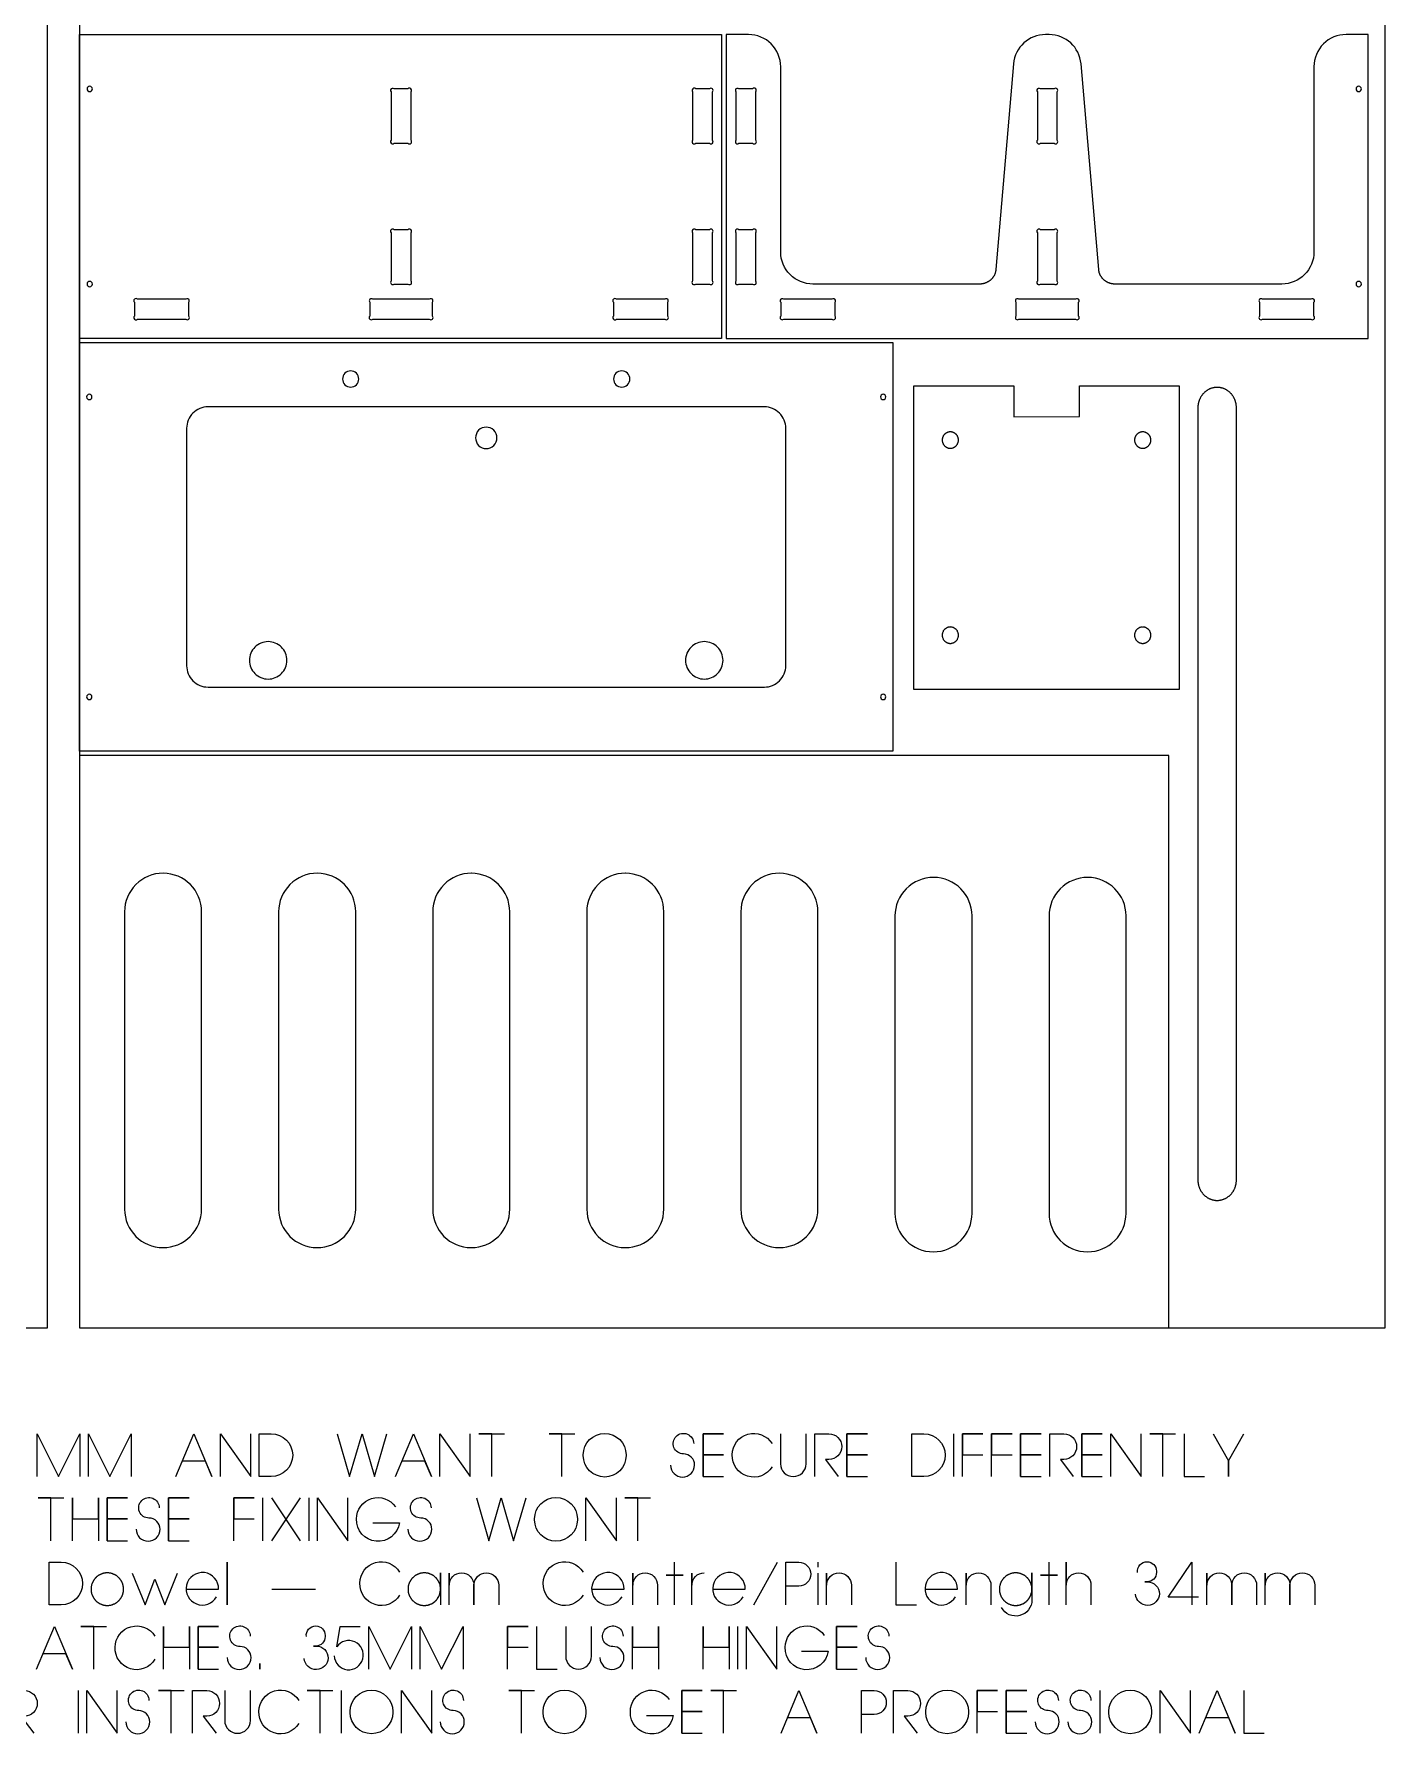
# Model space of a CAD drawing. Extents: x -767 to 4979, y -439 to 2808.
# Drawn here: x 2462 to 3724, y -380 to 1210 of the extents above; entities that cross this region are included whole.
import ezdxf

# ---------------------------------------------------------------- set-up
doc = ezdxf.new("R2010")
doc.units = 0
for name, color, linetype in [('LAYER_10', 18, 'CONTINUOUS'), ('T5_LOGOLAYER_2', 18, 'CONTINUOUS'), ('T5_LOGOLAYER_20', 18, 'CONTINUOUS'), ('T5_LOGOLAYER_21', 18, 'CONTINUOUS')]:
    doc.layers.add(name, color=color, linetype=linetype)

msp = doc.modelspace()

# ---------------------------------------------------------------- linework, layer by layer
at = {"layer": 'LAYER_10'}
for points in [[(2513.4, 872.7, 0.414214), (2510.9, 870.2, 0.414214), (2513.4, 867.7, 0.414214), (2515.9, 870.2, 0.414214)], [(2604.4, 619, 0.414214), (2624.4, 599), (3144.4, 599, 0.414214), (3164.4, 619), (3164.4, 841, 0.414214), (3144.4, 861), (2624.4, 861, 0.414214), (2604.4, 841)], [(3255.4, 872.7, 0.414214), (3252.9, 870.2, 0.414214), (3255.4, 867.7, 0.414214), (3257.9, 870.2, 0.414214)], [(2884.4, 842, 0.414214), (2874.4, 832, 0.414214), (2884.4, 822, 0.414214), (2894.4, 832, 0.414214)], [(2680.6, 641.5, 0.414214), (2663.1, 624, 0.414214), (2680.6, 606.5, 0.414214), (2698.1, 624, 0.414214)], [(3088.2, 641.5, 0.414214), (3070.7, 624, 0.414214), (3088.2, 606.5, 0.414214), (3105.7, 624, 0.414214)], [(2513.4, 592.3, 0.414214), (2510.9, 589.8, 0.414214), (2513.4, 587.3, 0.414214), (2515.9, 589.8, 0.414214)], [(3255.4, 592.3, 0.414214), (3252.9, 589.8, 0.414214), (3255.4, 587.3, 0.414214), (3257.9, 589.8, 0.414214)], [(2618.4, 111), (2618.4, 389, 0.413204), (2582.5, 425), (2582.4, 425, 0.414214), (2546.4, 389), (2546.4, 111, 0.413725), (2582.3, 75), (2582.4, 75, 0.414214)], [(2762.4, 111), (2762.4, 389, 0.413204), (2726.5, 425), (2726.4, 425, 0.414214), (2690.4, 389), (2690.4, 111, 0.413725), (2726.3, 75), (2726.4, 75, 0.414214)], [(2906.4, 111), (2906.4, 389, 0.413204), (2870.5, 425), (2870.4, 425, 0.414214), (2834.4, 389), (2834.4, 111, 0.413725), (2870.3, 75), (2870.4, 75, 0.414214)], [(3050.4, 111), (3050.4, 389, 0.413204), (3014.5, 425), (3014.4, 425, 0.414214), (2978.4, 389), (2978.4, 111, 0.413725), (3014.3, 75), (3014.4, 75, 0.414214)], [(3194.4, 111), (3194.4, 389, 0.413204), (3158.5, 425), (3158.4, 425, 0.414214), (3122.4, 389), (3122.4, 111, 0.413725), (3158.3, 75), (3158.4, 75, 0.414214)], [(3338.4, 107.1), (3338.4, 385.1, 0.413204), (3302.5, 421.1), (3302.4, 421.1, 0.414214), (3266.4, 385.1), (3266.4, 107.1, 0.413725), (3302.3, 71.1), (3302.4, 71.1, 0.414214)], [(3482.4, 107.1), (3482.4, 385.1, 0.413204), (3446.5, 421.1), (3446.4, 421.1, 0.414214), (3410.4, 385.1), (3410.4, 107.1, 0.413725), (3446.3, 71.1), (3446.4, 71.1, 0.414214)]]:
    msp.add_lwpolyline(points, format="xyb", close=True, dxfattribs=at)
msp.add_lwpolyline([(3522.4, 0), (3522.4, 535), (2504.4, 535), (2504.4, 0)], close=True, dxfattribs=at)
at = {"layer": 'T5_LOGOLAYER_2'}
msp.add_lwpolyline([(2504.4, 921), (2504.4, 1209), (3104.4, 1209), (3104.4, 925), (2504.4, 925)], dxfattribs=at)
msp.add_lwpolyline([(3264.4, 539), (2504.4, 539), (2504.4, 921), (3264.4, 921)], close=True, dxfattribs=at)
at = {"layer": 'T5_LOGOLAYER_20'}
for points in [[(1254.3, 0), (2474.3, 0), (2474.3, 2440), (1254.3, 2440)], [(2504.4, 0), (3724.4, 0), (3724.4, 2440), (2504.4, 2440)], [(3377.6, 880.7), (3377.6, 851.7), (3438.9, 851.9), (3438.9, 880.7), (3532.1, 880.7), (3532.1, 596.7), (3284.1, 596.7), (3284.1, 880.7)], [(3549.5, 138.2), (3549.5, 137.7), (3549.5, 137.2), (3549.6, 136.7), (3549.6, 136.2), (3549.7, 135.8), (3549.7, 135.3), (3549.8, 134.8), (3549.9, 134.4), (3550, 133.9), (3550.1, 133.4), (3550.2, 133), (3550.3, 132.5), (3550.5, 132.1), (3550.6, 131.7), (3550.8, 131.2), (3550.9, 130.8), (3551.1, 130.4), (3551.3, 129.9), (3551.5, 129.5), (3551.7, 129.1), (3551.9, 128.7), (3552.1, 128.3), (3552.4, 127.9), (3552.6, 127.6), (3552.8, 127.2), (3553.1, 126.8), (3553.4, 126.5), (3553.6, 126.1), (3553.9, 125.8), (3554.2, 125.4), (3554.5, 125.1), (3554.8, 124.7), (3555.1, 124.4), (3555.4, 124.1), (3555.7, 123.8), (3556.1, 123.5), (3556.4, 123.2), (3556.7, 123), (3557.1, 122.7), (3557.5, 122.4), (3557.8, 122.2), (3558.2, 121.9), (3558.6, 121.7), (3558.9, 121.5), (3559.3, 121.3), (3559.7, 121.1), (3560.1, 120.9), (3560.5, 120.7), (3560.9, 120.5), (3561.3, 120.3), (3561.7, 120.2), (3562.2, 120), (3562.6, 119.9), (3563, 119.8), (3563.5, 119.7), (3563.9, 119.6), (3564.3, 119.5), (3564.8, 119.4), (3565.2, 119.3), (3565.7, 119.3), (3566.1, 119.2), (3566.6, 119.2), (3567.1, 119.2), (3567.5, 119.2), (3568, 119.2), (3568.4, 119.2), (3568.9, 119.2), (3569.4, 119.3), (3569.8, 119.3), (3570.3, 119.4), (3570.7, 119.5), (3571.1, 119.6), (3571.6, 119.7), (3572, 119.8), (3572.4, 119.9), (3572.9, 120), (3573.3, 120.2), (3573.7, 120.3), (3574.1, 120.5), (3574.5, 120.7), (3574.9, 120.9), (3575.3, 121.1), (3575.7, 121.3), (3576.1, 121.5), (3576.5, 121.7), (3576.8, 121.9), (3577.2, 122.2), (3577.6, 122.4), (3577.9, 122.7), (3578.3, 123), (3578.6, 123.2), (3579, 123.5), (3579.3, 123.8), (3579.6, 124.1), (3579.9, 124.4), (3580.2, 124.7), (3580.5, 125.1), (3580.8, 125.4), (3581.1, 125.8), (3581.4, 126.1), (3581.7, 126.5), (3581.9, 126.8), (3582.2, 127.2), (3582.4, 127.6), (3582.7, 127.9), (3582.9, 128.3), (3583.1, 128.7), (3583.3, 129.1), (3583.5, 129.5), (3583.7, 129.9), (3583.9, 130.4), (3584.1, 130.8), (3584.3, 131.2), (3584.4, 131.7), (3584.6, 132.1), (3584.7, 132.5), (3584.8, 133), (3584.9, 133.4), (3585.1, 133.9), (3585.2, 134.4), (3585.2, 134.8), (3585.3, 135.3), (3585.4, 135.8), (3585.4, 136.2), (3585.5, 136.7), (3585.5, 137.2), (3585.5, 137.7), (3585.5, 138.2), (3585.5, 860.2), (3585.5, 860.7), (3585.5, 861.2), (3585.5, 861.6), (3585.4, 862.1), (3585.4, 862.6), (3585.3, 863.1), (3585.2, 863.5), (3585.2, 864), (3585.1, 864.5), (3584.9, 864.9), (3584.8, 865.4), (3584.7, 865.8), (3584.6, 866.3), (3584.4, 866.7), (3584.3, 867.2), (3584.1, 867.6), (3583.9, 868), (3583.7, 868.4), (3583.5, 868.8), (3583.3, 869.2), (3583.1, 869.6), (3582.9, 870), (3582.7, 870.4), (3582.4, 870.8), (3582.2, 871.2), (3581.9, 871.6), (3581.7, 871.9), (3581.4, 872.3), (3581.1, 872.6), (3580.8, 873), (3580.5, 873.3), (3580.2, 873.6), (3579.9, 873.9), (3579.6, 874.2), (3579.3, 874.6), (3579, 874.8), (3578.6, 875.1), (3578.3, 875.4), (3577.9, 875.7), (3577.6, 875.9), (3577.2, 876.2), (3576.8, 876.4), (3576.5, 876.7), (3576.1, 876.9), (3575.7, 877.1), (3575.3, 877.3), (3574.9, 877.5), (3574.5, 877.7), (3574.1, 877.9), (3573.7, 878), (3573.3, 878.2), (3572.9, 878.3), (3572.4, 878.5), (3572, 878.6), (3571.6, 878.7), (3571.1, 878.8), (3570.7, 878.9), (3570.3, 879), (3569.8, 879), (3569.4, 879.1), (3568.9, 879.1), (3568.4, 879.2), (3568, 879.2), (3567.5, 879.2), (3567.1, 879.2), (3566.6, 879.2), (3566.1, 879.1), (3565.7, 879.1), (3565.2, 879), (3564.8, 879), (3564.3, 878.9), (3563.9, 878.8), (3563.5, 878.7), (3563, 878.6), (3562.6, 878.5), (3562.2, 878.3), (3561.7, 878.2), (3561.3, 878), (3560.9, 877.9), (3560.5, 877.7), (3560.1, 877.5), (3559.7, 877.3), (3559.3, 877.1), (3558.9, 876.9), (3558.6, 876.7), (3558.2, 876.4), (3557.8, 876.2), (3557.5, 875.9), (3557.1, 875.7), (3556.7, 875.4), (3556.4, 875.1), (3556.1, 874.8), (3555.7, 874.6), (3555.4, 874.2), (3555.1, 873.9), (3554.8, 873.6), (3554.5, 873.3), (3554.2, 873), (3553.9, 872.6), (3553.6, 872.3), (3553.4, 871.9), (3553.1, 871.6), (3552.8, 871.2), (3552.6, 870.8), (3552.4, 870.4), (3552.1, 870), (3551.9, 869.6), (3551.7, 869.2), (3551.5, 868.8), (3551.3, 868.4), (3551.1, 868), (3550.9, 867.6), (3550.8, 867.2), (3550.6, 866.7), (3550.5, 866.3), (3550.3, 865.8), (3550.2, 865.4), (3550.1, 864.9), (3550, 864.5), (3549.9, 864), (3549.8, 863.5), (3549.7, 863.1), (3549.7, 862.6), (3549.6, 862.1), (3549.6, 861.6), (3549.5, 861.2), (3549.5, 860.7), (3549.5, 860.2)], [(3318.1, 837.6), (3317.7, 837.5), (3317.4, 837.5), (3317, 837.5), (3316.6, 837.4), (3316.2, 837.3), (3315.9, 837.2), (3315.5, 837.1), (3315.2, 837), (3314.8, 836.8), (3314.5, 836.6), (3314.2, 836.5), (3313.9, 836.3), (3313.6, 836), (3313.3, 835.8), (3313, 835.6), (3312.7, 835.3), (3312.5, 835.1), (3312.3, 834.8), (3312, 834.5), (3311.8, 834.2), (3311.6, 833.9), (3311.4, 833.6), (3311.3, 833.2), (3311.1, 832.9), (3311, 832.6), (3310.9, 832.2), (3310.8, 831.8), (3310.7, 831.5), (3310.6, 831.1), (3310.6, 830.7), (3310.5, 830.3), (3310.5, 829.9), (3310.5, 829.5), (3310.6, 829.2), (3310.6, 828.8), (3310.7, 828.4), (3310.8, 828), (3310.9, 827.7), (3311, 827.3), (3311.1, 827), (3311.3, 826.6), (3311.4, 826.3), (3311.6, 826), (3311.8, 825.7), (3312, 825.4), (3312.3, 825.1), (3312.5, 824.8), (3312.7, 824.5), (3313, 824.3), (3313.3, 824), (3313.6, 823.8), (3313.9, 823.6), (3314.2, 823.4), (3314.5, 823.2), (3314.8, 823.1), (3315.2, 822.9), (3315.5, 822.8), (3315.9, 822.7), (3316.2, 822.5), (3316.6, 822.5), (3317, 822.4), (3317.4, 822.3), (3317.7, 822.3), (3318.1, 822.3), (3318.5, 822.3), (3318.9, 822.3), (3319.3, 822.4), (3319.7, 822.5), (3320, 822.5), (3320.4, 822.7), (3320.8, 822.8), (3321.1, 822.9), (3321.4, 823.1), (3321.8, 823.2), (3322.1, 823.4), (3322.4, 823.6), (3322.7, 823.8), (3323, 824), (3323.3, 824.3), (3323.5, 824.5), (3323.8, 824.8), (3324, 825.1), (3324.2, 825.4), (3324.5, 825.7), (3324.7, 826), (3324.8, 826.3), (3325, 826.6), (3325.2, 827), (3325.3, 827.3), (3325.4, 827.7), (3325.5, 828), (3325.6, 828.4), (3325.7, 828.8), (3325.7, 829.2), (3325.8, 829.5), (3325.8, 829.9), (3325.8, 830.3), (3325.7, 830.7), (3325.7, 831.1), (3325.6, 831.5), (3325.5, 831.8), (3325.4, 832.2), (3325.3, 832.6), (3325.2, 832.9), (3325, 833.2), (3324.8, 833.6), (3324.7, 833.9), (3324.5, 834.2), (3324.2, 834.5), (3324, 834.8), (3323.8, 835.1), (3323.5, 835.3), (3323.3, 835.6), (3323, 835.8), (3322.7, 836), (3322.4, 836.3), (3322.1, 836.5), (3321.8, 836.6), (3321.4, 836.8), (3321.1, 837), (3320.8, 837.1), (3320.4, 837.2), (3320, 837.3), (3319.7, 837.4), (3319.3, 837.5), (3318.9, 837.5), (3318.5, 837.5)], [(3498, 837.6), (3497.6, 837.5), (3497.2, 837.5), (3496.8, 837.5), (3496.4, 837.4), (3496.1, 837.3), (3495.7, 837.2), (3495.3, 837.1), (3495, 837), (3494.7, 836.8), (3494.3, 836.6), (3494, 836.5), (3493.7, 836.3), (3493.4, 836), (3493.1, 835.8), (3492.8, 835.6), (3492.6, 835.3), (3492.3, 835.1), (3492.1, 834.8), (3491.9, 834.5), (3491.6, 834.2), (3491.4, 833.9), (3491.3, 833.6), (3491.1, 833.2), (3490.9, 832.9), (3490.8, 832.6), (3490.7, 832.2), (3490.6, 831.8), (3490.5, 831.5), (3490.4, 831.1), (3490.4, 830.7), (3490.3, 830.3), (3490.3, 829.9), (3490.3, 829.5), (3490.4, 829.2), (3490.4, 828.8), (3490.5, 828.4), (3490.6, 828), (3490.7, 827.7), (3490.8, 827.3), (3490.9, 827), (3491.1, 826.6), (3491.3, 826.3), (3491.4, 826), (3491.6, 825.7), (3491.9, 825.4), (3492.1, 825.1), (3492.3, 824.8), (3492.6, 824.5), (3492.8, 824.3), (3493.1, 824), (3493.4, 823.8), (3493.7, 823.6), (3494, 823.4), (3494.3, 823.2), (3494.7, 823.1), (3495, 822.9), (3495.3, 822.8), (3495.7, 822.7), (3496.1, 822.5), (3496.4, 822.5), (3496.8, 822.4), (3497.2, 822.3), (3497.6, 822.3), (3498, 822.3), (3498.4, 822.3), (3498.7, 822.3), (3499.1, 822.4), (3499.5, 822.5), (3499.9, 822.5), (3500.2, 822.7), (3500.6, 822.8), (3500.9, 822.9), (3501.3, 823.1), (3501.6, 823.2), (3501.9, 823.4), (3502.2, 823.6), (3502.5, 823.8), (3502.8, 824), (3503.1, 824.3), (3503.4, 824.5), (3503.6, 824.8), (3503.8, 825.1), (3504.1, 825.4), (3504.3, 825.7), (3504.5, 826), (3504.7, 826.3), (3504.8, 826.6), (3505, 827), (3505.1, 827.3), (3505.2, 827.7), (3505.3, 828), (3505.4, 828.4), (3505.5, 828.8), (3505.6, 829.2), (3505.6, 829.5), (3505.6, 829.9), (3505.6, 830.3), (3505.6, 830.7), (3505.5, 831.1), (3505.4, 831.5), (3505.3, 831.8), (3505.2, 832.2), (3505.1, 832.6), (3505, 832.9), (3504.8, 833.2), (3504.7, 833.6), (3504.5, 833.9), (3504.3, 834.2), (3504.1, 834.5), (3503.8, 834.8), (3503.6, 835.1), (3503.4, 835.3), (3503.1, 835.6), (3502.8, 835.8), (3502.5, 836), (3502.2, 836.3), (3501.9, 836.5), (3501.6, 836.6), (3501.3, 836.8), (3500.9, 837), (3500.6, 837.1), (3500.2, 837.2), (3499.9, 837.3), (3499.5, 837.4), (3499.1, 837.5), (3498.7, 837.5), (3498.4, 837.5)], [(3318.1, 655.2), (3317.7, 655.1), (3317.4, 655.1), (3317, 655.1), (3316.6, 655), (3316.2, 654.9), (3315.9, 654.8), (3315.5, 654.7), (3315.2, 654.6), (3314.8, 654.4), (3314.5, 654.2), (3314.2, 654.1), (3313.9, 653.9), (3313.6, 653.6), (3313.3, 653.4), (3313, 653.2), (3312.7, 652.9), (3312.5, 652.7), (3312.3, 652.4), (3312, 652.1), (3311.8, 651.8), (3311.6, 651.5), (3311.4, 651.2), (3311.3, 650.8), (3311.1, 650.5), (3311, 650.2), (3310.9, 649.8), (3310.8, 649.4), (3310.7, 649.1), (3310.6, 648.7), (3310.6, 648.3), (3310.5, 647.9), (3310.5, 647.5), (3310.5, 647.1), (3310.6, 646.8), (3310.6, 646.4), (3310.7, 646), (3310.8, 645.6), (3310.9, 645.3), (3311, 644.9), (3311.1, 644.6), (3311.3, 644.2), (3311.4, 643.9), (3311.6, 643.6), (3311.8, 643.3), (3312, 643), (3312.3, 642.7), (3312.5, 642.4), (3312.7, 642.1), (3313, 641.9), (3313.3, 641.6), (3313.6, 641.4), (3313.9, 641.2), (3314.2, 641), (3314.5, 640.8), (3314.8, 640.7), (3315.2, 640.5), (3315.5, 640.4), (3315.9, 640.3), (3316.2, 640.1), (3316.6, 640.1), (3317, 640), (3317.4, 639.9), (3317.7, 639.9), (3318.1, 639.9), (3318.5, 639.9), (3318.9, 639.9), (3319.3, 640), (3319.7, 640.1), (3320, 640.1), (3320.4, 640.3), (3320.8, 640.4), (3321.1, 640.5), (3321.4, 640.7), (3321.8, 640.8), (3322.1, 641), (3322.4, 641.2), (3322.7, 641.4), (3323, 641.6), (3323.3, 641.9), (3323.5, 642.1), (3323.8, 642.4), (3324, 642.7), (3324.2, 643), (3324.5, 643.3), (3324.7, 643.6), (3324.8, 643.9), (3325, 644.2), (3325.2, 644.6), (3325.3, 644.9), (3325.4, 645.3), (3325.5, 645.6), (3325.6, 646), (3325.7, 646.4), (3325.7, 646.8), (3325.8, 647.1), (3325.8, 647.5), (3325.8, 647.9), (3325.7, 648.3), (3325.7, 648.7), (3325.6, 649.1), (3325.5, 649.4), (3325.4, 649.8), (3325.3, 650.2), (3325.2, 650.5), (3325, 650.8), (3324.8, 651.2), (3324.7, 651.5), (3324.5, 651.8), (3324.2, 652.1), (3324, 652.4), (3323.8, 652.7), (3323.5, 652.9), (3323.3, 653.2), (3323, 653.4), (3322.7, 653.6), (3322.4, 653.9), (3322.1, 654.1), (3321.8, 654.2), (3321.4, 654.4), (3321.1, 654.6), (3320.8, 654.7), (3320.4, 654.8), (3320, 654.9), (3319.7, 655), (3319.3, 655.1), (3318.9, 655.1), (3318.5, 655.1)], [(3498, 655.2), (3497.6, 655.1), (3497.2, 655.1), (3496.8, 655.1), (3496.4, 655), (3496.1, 654.9), (3495.7, 654.8), (3495.3, 654.7), (3495, 654.6), (3494.7, 654.4), (3494.3, 654.2), (3494, 654.1), (3493.7, 653.9), (3493.4, 653.6), (3493.1, 653.4), (3492.8, 653.2), (3492.6, 652.9), (3492.3, 652.7), (3492.1, 652.4), (3491.9, 652.1), (3491.6, 651.8), (3491.4, 651.5), (3491.3, 651.2), (3491.1, 650.8), (3490.9, 650.5), (3490.8, 650.2), (3490.7, 649.8), (3490.6, 649.4), (3490.5, 649.1), (3490.4, 648.7), (3490.4, 648.3), (3490.3, 647.9), (3490.3, 647.5), (3490.3, 647.1), (3490.4, 646.8), (3490.4, 646.4), (3490.5, 646), (3490.6, 645.6), (3490.7, 645.3), (3490.8, 644.9), (3490.9, 644.6), (3491.1, 644.2), (3491.3, 643.9), (3491.4, 643.6), (3491.6, 643.3), (3491.9, 643), (3492.1, 642.7), (3492.3, 642.4), (3492.6, 642.1), (3492.8, 641.9), (3493.1, 641.6), (3493.4, 641.4), (3493.7, 641.2), (3494, 641), (3494.3, 640.8), (3494.7, 640.7), (3495, 640.5), (3495.3, 640.4), (3495.7, 640.3), (3496.1, 640.1), (3496.4, 640.1), (3496.8, 640), (3497.2, 639.9), (3497.6, 639.9), (3498, 639.9), (3498.4, 639.9), (3498.7, 639.9), (3499.1, 640), (3499.5, 640.1), (3499.9, 640.1), (3500.2, 640.3), (3500.6, 640.4), (3500.9, 640.5), (3501.3, 640.7), (3501.6, 640.8), (3501.9, 641), (3502.2, 641.2), (3502.5, 641.4), (3502.8, 641.6), (3503.1, 641.9), (3503.4, 642.1), (3503.6, 642.4), (3503.8, 642.7), (3504.1, 643), (3504.3, 643.3), (3504.5, 643.6), (3504.7, 643.9), (3504.8, 644.2), (3505, 644.6), (3505.1, 644.9), (3505.2, 645.3), (3505.3, 645.6), (3505.4, 646), (3505.5, 646.4), (3505.6, 646.8), (3505.6, 647.1), (3505.6, 647.5), (3505.6, 647.9), (3505.6, 648.3), (3505.5, 648.7), (3505.4, 649.1), (3505.3, 649.4), (3505.2, 649.8), (3505.1, 650.2), (3505, 650.5), (3504.8, 650.8), (3504.7, 651.2), (3504.5, 651.5), (3504.3, 651.8), (3504.1, 652.1), (3503.8, 652.4), (3503.6, 652.7), (3503.4, 652.9), (3503.1, 653.2), (3502.8, 653.4), (3502.5, 653.6), (3502.2, 653.9), (3501.9, 654.1), (3501.6, 654.2), (3501.3, 654.4), (3500.9, 654.6), (3500.6, 654.7), (3500.2, 654.8), (3499.9, 654.9), (3499.5, 655), (3499.1, 655.1), (3498.7, 655.1), (3498.4, 655.1)]]:
    msp.add_lwpolyline(points, close=True, dxfattribs=at)
for points in [[(3244, 925), (3708.8, 925), (3708.8, 1209), (3688.1, 1209, 0.415334), (3658, 1179), (3658, 1005.9, -0.414977), (3628, 975.8), (3471.8, 975.8), (3471.8, 975.8), (3471.4, 975.8), (3471, 975.8), (3470.7, 975.8), (3470.3, 975.9), (3469.9, 975.9), (3469.6, 976), (3469.2, 976), (3468.9, 976.1), (3468.5, 976.2), (3468.2, 976.2), (3467.8, 976.3), (3467.5, 976.4), (3467.1, 976.5), (3466.8, 976.6), (3466.5, 976.8), (3466.1, 976.9), (3465.8, 977), (3465.5, 977.2), (3465.2, 977.3), (3464.9, 977.5), (3464.6, 977.6), (3464.3, 977.8), (3464, 978), (3463.7, 978.2), (3463.4, 978.4), (3463.1, 978.5), (3462.8, 978.7), (3462.5, 979), (3462.3, 979.2), (3462, 979.4), (3461.7, 979.6), (3461.5, 979.8), (3461.2, 980.1), (3461, 980.3), (3460.8, 980.6), (3460.5, 980.8), (3460.3, 981.1), (3460.1, 981.3), (3459.9, 981.6), (3459.7, 981.9), (3459.5, 982.2), (3459.3, 982.4), (3459.1, 982.7), (3458.9, 983), (3458.7, 983.3), (3458.6, 983.6), (3458.4, 983.9), (3458.2, 984.2), (3458.1, 984.5), (3458, 984.8), (3457.8, 985.2), (3457.7, 985.5), (3457.6, 985.8), (3457.5, 986.1), (3457.4, 986.4), (3457.3, 986.8), (3457.2, 987.1), (3457.1, 987.5), (3457, 987.8), (3457, 988.1), (3456.9, 988.5), (3456.9, 988.8), (3456.9, 989.2), (3456.8, 989.5), (3440.3, 1181.7, 0.388315), (3410.5, 1209), (3407.2, 1209, 0.390656), (3377.2, 1181.6), (3360.7, 989.5), (3360.7, 989.1), (3360.6, 988.8), (3360.6, 988.4), (3360.6, 988.1), (3360.5, 987.8), (3360.4, 987.4), (3360.4, 987.1), (3360.3, 986.8), (3360.2, 986.4), (3360.1, 986.1), (3360, 985.8), (3359.9, 985.5), (3359.8, 985.2), (3359.6, 984.9), (3359.5, 984.5), (3359.4, 984.2), (3359.2, 983.9), (3359, 983.6), (3358.9, 983.3), (3358.7, 983.1), (3358.5, 982.8), (3358.3, 982.5), (3358.1, 982.2), (3357.9, 981.9), (3357.7, 981.7), (3357.5, 981.4), (3357.3, 981.1), (3357.1, 980.9), (3356.9, 980.6), (3356.6, 980.4), (3356.4, 980.1), (3356.1, 979.9), (3355.9, 979.7), (3355.6, 979.4), (3355.3, 979.2), (3355.1, 979), (3354.8, 978.8), (3354.5, 978.6), (3354.2, 978.4), (3353.9, 978.2), (3353.6, 978), (3353.3, 977.8), (3353, 977.7), (3352.7, 977.5), (3352.4, 977.3), (3352.1, 977.2), (3351.8, 977), (3351.4, 976.9), (3351.1, 976.8), (3350.8, 976.7), (3350.4, 976.5), (3350.1, 976.4), (3349.8, 976.3), (3349.4, 976.2), (3349.1, 976.2), (3348.7, 976.1), (3348.3, 976), (3348, 976), (3347.6, 975.9), (3347.2, 975.9), (3346.9, 975.8), (3346.5, 975.8), (3346.1, 975.8), (3345.8, 975.8), (3345.8, 975.8), (3189.7, 975.8, -0.41549), (3159.6, 1005.8), (3159.6, 1178.9, 0.414799), (3129.6, 1209), (3108.8, 1209), (3108.8, 925)], [(2513.8, 1160.7, 0.414214), (2511.3, 1158.2, 0.414214), (2513.8, 1155.7, 0.414214), (2516.3, 1158.2, 0.414214)], [(3699.8, 1160.7, 0.414214), (3697.3, 1158.2, 0.414214), (3699.8, 1155.7, 0.414214), (3702.3, 1158.2, 0.414214)], [(2795.6, 1155.4), (2795.6, 1110.3, 1), (2798.4, 1107.4), (2811.2, 1107.4, 1), (2814.1, 1110.3), (2814.1, 1155.4, 1), (2811.2, 1158.2), (2798.4, 1158.2, 1)], [(3093, 1158.2), (3080.2, 1158.2, 1), (3077.3, 1155.4), (3077.3, 1110.3, 1), (3080.2, 1107.4), (3093, 1107.4, 1), (3095.8, 1110.3), (3095.8, 1155.4, 1)], [(3136.3, 1110.2), (3136.3, 1155.4, 1), (3133.4, 1158.2), (3120.6, 1158.2, 1), (3117.8, 1155.4), (3117.8, 1110.2, 1), (3120.6, 1107.4), (3133.4, 1107.4, 1)], [(3418, 1110.2), (3418, 1155.4, 1), (3415.2, 1158.2), (3402.3, 1158.2, 1), (3399.5, 1155.4), (3399.5, 1110.2, 1), (3402.3, 1107.4), (3415.2, 1107.4, 1)], [(2795.6, 1023.8), (2795.6, 978.7, 1), (2798.4, 975.8), (2811.2, 975.8, 1), (2814.1, 978.7), (2814.1, 1023.8, 1), (2811.2, 1026.6), (2798.4, 1026.6, 1)], [(3093, 1026.6), (3080.2, 1026.6, 1), (3077.3, 1023.8), (3077.3, 978.7, 1), (3080.2, 975.8), (3093, 975.8, 1), (3095.8, 978.7), (3095.8, 1023.8, 1)], [(3136.3, 978.6), (3136.3, 1023.8, 1), (3133.4, 1026.6), (3120.6, 1026.6, 1), (3117.8, 1023.8), (3117.8, 978.6, 1), (3120.6, 975.8), (3133.4, 975.8, 1)], [(3418, 978.6), (3418, 1023.8, 1), (3415.2, 1026.6), (3402.3, 1026.6, 1), (3399.5, 1023.8), (3399.5, 978.6, 1), (3402.3, 975.8), (3415.2, 975.8, 1)], [(2513.8, 978.3, 0.414214), (2511.3, 975.8, 0.414214), (2513.8, 973.3, 0.414214), (2516.3, 975.8, 0.414214)], [(3699.8, 978.3, 0.414214), (3697.3, 975.8, 0.414214), (3699.8, 973.3, 0.414214), (3702.3, 975.8, 0.414214)], [(2558.5, 943), (2603.6, 943, 1), (2606.4, 945.9), (2606.4, 958.7, 1), (2603.6, 961.5), (2558.5, 961.5, 1), (2555.6, 958.7), (2555.6, 945.9, 1)], [(2778.4, 943), (2831.2, 943, 1), (2834.1, 945.9), (2834.1, 958.7, 1), (2831.2, 961.5), (2778.4, 961.5, 1), (2775.6, 958.7), (2775.6, 945.9, 1)], [(3006.1, 943), (3051.2, 943, 1), (3054, 945.9), (3054, 958.7, 1), (3051.2, 961.5), (3006.1, 961.5, 1), (3003.2, 958.7), (3003.2, 945.9, 1)], [(3162.4, 943), (3207.5, 943, 1), (3210.4, 945.8), (3210.4, 958.7, 1), (3207.5, 961.5), (3162.4, 961.5, 1), (3159.6, 958.7), (3159.6, 945.8, 1)], [(3382.3, 943), (3435.2, 943, 1), (3438, 945.8), (3438, 958.7, 1), (3435.2, 961.5), (3382.3, 961.5, 1), (3379.5, 958.7), (3379.5, 945.8, 1)], [(3610, 943), (3655.1, 943, 1), (3658, 945.8), (3658, 958.7, 1), (3655.1, 961.5), (3610, 961.5, 1), (3607.2, 958.7), (3607.2, 945.8, 1)], [(2757.7, 894.6, 0.414214), (2750.1, 887, 0.414214), (2757.7, 879.4, 0.414214), (2765.3, 887, 0.414214)], [(3011.1, 894.6, 0.414214), (3003.4, 887, 0.414214), (3011.1, 879.4, 0.414214), (3018.7, 887, 0.414214)]]:
    msp.add_lwpolyline(points, format="xyb", close=True, dxfattribs=at)
at = {"layer": 'T5_LOGOLAYER_21'}
for points in [[(2464.7, -139), (2464.7, -99), (2484.7, -139), (2504.7, -99), (2504.7, -139)], [(2512.7, -139), (2512.7, -99), (2532.7, -139), (2552.7, -99), (2552.7, -139)], [(2594.3, -139), (2611.1, -99), (2627.9, -139), (2621.9, -124.6), (2600.7, -124.6)], [(2635.9, -139), (2635.9, -99), (2664.3, -139), (2664.3, -99)], [(2745.1, -99), (2756.7, -139), (2768.3, -99), (2779.9, -139), (2791.5, -99)], [(2799.5, -139), (2816.3, -99), (2833.1, -139), (2827.1, -124.6), (2805.9, -124.6)], [(2841.1, -139), (2841.1, -99), (2869.5, -139), (2869.5, -99)], [(2889.5, -139), (2889.5, -99), (2877.5, -99), (2901.5, -99)], [(2955.1, -139), (2955.1, -99), (2943.1, -99), (2967.1, -99)], [(3087.1, -139), (3087.1, -99), (3106.3, -99), (3087.1, -99), (3087.1, -118.6), (3106.3, -118.6), (3087.1, -118.6), (3087.1, -139), (3106.3, -139)], [(3221.4, -139), (3221.4, -99), (3240.6, -99), (3221.4, -99), (3221.4, -118.6), (3240.6, -118.6), (3221.4, -118.6), (3221.4, -139), (3240.6, -139)], [(3321.4, -139), (3321.4, -99)], [(3329.4, -139), (3329.4, -99), (3348.6, -99), (3329.4, -99), (3329.4, -118.6), (3348.6, -118.6)], [(3356.6, -139), (3356.6, -99), (3375.8, -99), (3356.6, -99), (3356.6, -118.6), (3375.8, -118.6)], [(3383.8, -139), (3383.8, -99), (3403, -99), (3383.8, -99), (3383.8, -118.6), (3403, -118.6), (3383.8, -118.6), (3383.8, -139), (3403, -139)], [(3441, -139), (3441, -99), (3460.2, -99), (3441, -99), (3441, -118.6), (3460.2, -118.6), (3441, -118.6), (3441, -139), (3460.2, -139)], [(3468.2, -139), (3468.2, -99), (3496.6, -139), (3496.6, -99)], [(3516.6, -139), (3516.6, -99), (3504.6, -99), (3528.6, -99)], [(3536.6, -99), (3536.6, -139), (3555.8, -139)], [(3563.8, -99), (3578.2, -124.2), (3578.2, -139), (3578.2, -124.2), (3592.6, -99)], [(2477.6, -199), (2477.6, -159), (2465.6, -159), (2489.6, -159)], [(2497.6, -199), (2497.6, -159), (2497.6, -178.6), (2522, -178.6), (2522, -159), (2522, -199)], [(2530, -199), (2530, -159), (2549.2, -159), (2530, -159), (2530, -178.6), (2549.2, -178.6), (2530, -178.6), (2530, -199), (2549.2, -199)], [(2587.6, -199), (2587.6, -159), (2606.8, -159), (2587.6, -159), (2587.6, -178.6), (2606.8, -178.6), (2587.6, -178.6), (2587.6, -199), (2606.8, -199)], [(2648.4, -199), (2648.4, -159), (2667.6, -159), (2648.4, -159), (2648.4, -178.6), (2667.6, -178.6)], [(2675.6, -199), (2675.6, -159)], [(2683.6, -159), (2710.4, -199)], [(2684, -199), (2710.8, -159)], [(2718.8, -199), (2718.8, -159)], [(2726.8, -199), (2726.8, -159), (2755.2, -199), (2755.2, -159)], [(2875.2, -159), (2886.8, -199), (2898.4, -159), (2910, -199), (2921.6, -159)], [(2977.6, -199), (2977.6, -159), (3006, -199), (3006, -159)], [(3026, -199), (3026, -159), (3014, -159), (3038, -159)], [(3060.5, -259), (3060.5, -231), (3052.5, -231), (3068.5, -231), (3060.5, -231), (3060.5, -219)], [(3134.5, -259), (3156.5, -219)], [(3194.5, -223.8), (3194.5, -219)], [(3267.3, -219), (3267.3, -259), (3286.5, -259)], [(3410.4, -259), (3410.4, -231), (3402.4, -231), (3418.4, -231), (3410.4, -231), (3410.4, -219)], [(3550, -251.8), (3521.6, -251.8), (3544, -219), (3544, -259)], [(2553.5, -229.4), (2565.5, -259), (2574.7, -235), (2583.9, -259), (2595.9, -229.4)], [(3194.5, -259), (3194.5, -229.4)], [(2683.9, -244.2), (2724.7, -244.2)], [(2464, -319), (2480.8, -279), (2497.6, -319), (2491.6, -304.6), (2470.4, -304.6)], [(2517.6, -319), (2517.6, -279), (2505.6, -279), (2529.6, -279)], [(2582.7, -319), (2582.7, -279), (2582.7, -298.6), (2607.1, -298.6), (2607.1, -279), (2607.1, -319)], [(2615.1, -319), (2615.1, -279), (2634.3, -279), (2615.1, -279), (2615.1, -298.6), (2634.3, -298.6), (2615.1, -298.6), (2615.1, -319), (2634.3, -319)], [(2774.7, -319), (2774.7, -279), (2794.7, -319), (2814.7, -279), (2814.7, -319)], [(2822.7, -319), (2822.7, -279), (2842.7, -319), (2862.7, -279), (2862.7, -319)], [(2904.3, -319), (2904.3, -279), (2923.5, -279), (2904.3, -279), (2904.3, -298.6), (2923.5, -298.6)], [(2931.5, -279), (2931.5, -319), (2950.7, -319)], [(3021.1, -319), (3021.1, -279), (3021.1, -298.6), (3045.5, -298.6), (3045.5, -279), (3045.5, -319)], [(3087.1, -319), (3087.1, -279), (3087.1, -298.6), (3111.5, -298.6), (3111.5, -279), (3111.5, -319)], [(3119.5, -319), (3119.5, -279)], [(3127.5, -319), (3127.5, -279), (3155.9, -319), (3155.9, -279)], [(3211.9, -319), (3211.9, -279), (3231.1, -279), (3211.9, -279), (3211.9, -298.6), (3231.1, -298.6), (3211.9, -298.6), (3211.9, -319), (3231.1, -319)], [(2503.2, -379), (2503.2, -339)], [(2511.2, -379), (2511.2, -339), (2539.6, -379), (2539.6, -339)], [(2590, -379), (2590, -339), (2578, -339), (2602, -339)], [(2729.1, -379), (2729.1, -339), (2717.1, -339), (2741.1, -339)], [(2749.1, -379), (2749.1, -339)], [(2805.1, -379), (2805.1, -339), (2833.5, -379), (2833.5, -339)], [(2917.5, -379), (2917.5, -339), (2905.5, -339), (2929.5, -339)], [(3067.1, -379), (3067.1, -339), (3086.3, -339), (3067.1, -339), (3067.1, -358.6), (3086.3, -358.6), (3067.1, -358.6), (3067.1, -379), (3086.3, -379)], [(3106.3, -379), (3106.3, -339), (3094.3, -339), (3118.3, -339)], [(3159.9, -379), (3176.7, -339), (3193.5, -379), (3187.5, -364.6), (3166.3, -364.6)], [(3343.1, -379), (3343.1, -339), (3362.3, -339), (3343.1, -339), (3343.1, -358.6), (3362.3, -358.6)], [(3370.3, -379), (3370.3, -339), (3389.5, -339), (3370.3, -339), (3370.3, -358.6), (3389.5, -358.6), (3370.3, -358.6), (3370.3, -379), (3389.5, -379)], [(3458.3, -379), (3458.3, -339)], [(3514.3, -379), (3514.3, -339), (3542.7, -379), (3542.7, -339)], [(3550.7, -379), (3567.5, -339), (3584.3, -379), (3578.3, -364.6), (3557.1, -364.6)], [(3592.3, -339), (3592.3, -379), (3611.5, -379)]]:
    msp.add_lwpolyline(points, dxfattribs=at)
for points in [[(2672.3, -139), (2672.3, -99), (2683.5, -99, -1), (2683.5, -139)], [(3015.1, -119.4, -1), (2975.1, -119.4), (2975.1, -118.6, -1), (3015.1, -118.6)], [(3282.2, -139), (3282.2, -99), (3293.4, -99, -1), (3293.4, -139)], [(2969.6, -179.4, -1), (2929.6, -179.4), (2929.6, -178.6, -1), (2969.6, -178.6)], [(2475.9, -259), (2475.9, -219), (2487.1, -219, -1), (2487.1, -259)], [(2797.1, -359.4, -1), (2757.1, -359.4), (2757.1, -358.6, -1), (2797.1, -358.6)], [(2977.5, -359.4, -1), (2937.5, -359.4), (2937.5, -358.6, -1), (2977.5, -358.6)], [(3335.1, -359.4, -1), (3295.1, -359.4), (3295.1, -358.6, -1), (3335.1, -358.6)], [(3506.3, -359.4, -1), (3466.3, -359.4), (3466.3, -358.6, -1), (3506.3, -358.6)]]:
    msp.add_lwpolyline(points, format="xyb", close=True, dxfattribs=at)
for points in [[(3056.7, -128.2, 1), (3079.1, -128.2, 0.415385), (3068.7, -117.8, -0.668438), (3061.9, -101.4, -0.668438), (3078.3, -108.2)], [(3151.5, -129.8, -0.77786), (3114.3, -118.6, -0.756443), (3151.5, -108.2)], [(3159.4, -99), (3159.4, -127, 1), (3183.4, -127), (3183.4, -99)], [(3191.4, -139), (3191.4, -99), (3204.6, -99, -1), (3204.6, -123), (3201.4, -123), (3213.4, -139)], [(3411, -139), (3411, -99), (3424.2, -99, -1), (3424.2, -123), (3421, -123), (3433, -139)], [(2557.2, -188.2, 1), (2579.6, -188.2, 0.415385), (2569.2, -177.8, -0.668438), (2562.4, -161.4, -0.668438), (2578.8, -168.2)], [(2778.4, -182.2), (2803.2, -182.2, -0.955296), (2763.2, -178.6, -0.741566), (2799.6, -167.4)], [(2811.2, -188.2, 1), (2833.6, -188.2, 0.415385), (2823.2, -177.8, -0.668438), (2816.4, -161.4, -0.668438), (2832.8, -168.2)], [(2803.5, -249.8, -0.77786), (2766.3, -238.6, -0.756443), (2803.5, -228.2)], [(2974.9, -249.8, -0.77786), (2937.7, -238.6, -0.756443), (2974.9, -228.2)], [(3164.5, -259), (3164.5, -219), (3176.5, -219, -1), (3176.5, -241.4), (3164.5, -241.4)], [(3426.4, -259), (3426.4, -219), (3426.4, -240.6, -1), (3449.6, -240.6), (3449.6, -259)], [(3493.2, -228.6, -0.454849), (3502, -218.6, -0.411435), (3510.8, -227.4), (3510.8, -228.6, -0.412121), (3502, -237.4), (3500, -237.4), (3502.4, -237.4, -0.414286), (3513.6, -248.6, -0.946269), (3491.2, -249)], [(2604.7, -244.2), (2634.3, -244.2, 0.90232), (2604.3, -240.5, 0.862347), (2632.3, -251.4)], [(2826.5, -259.4, 0.421631), (2841.7, -243.8), (2841.7, -229), (2841.7, -259)], [(2849.7, -259), (2849.7, -229.4), (2849.7, -240.6, -1), (2872.9, -240.6), (2872.9, -259), (2872.9, -240.6, -1), (2896.1, -240.6), (2896.1, -259)], [(2983.7, -244.2), (3013.3, -244.2, 0.90232), (2983.3, -240.5, 0.862347), (3011.3, -251.4)], [(3021.3, -259), (3021.3, -229.4), (3021.3, -240.6, -1), (3044.5, -240.6), (3044.5, -259)], [(3076.5, -259), (3076.5, -229.4), (3076.5, -240.6, -0.416092), (3088.1, -229)], [(3096.9, -244.2), (3126.5, -244.2, 0.90232), (3096.5, -240.5, 0.862347), (3124.5, -251.4)], [(3202.5, -259), (3202.5, -229.4), (3202.5, -240.6, -1), (3225.7, -240.6), (3225.7, -259)], [(3295.3, -244.2), (3324.9, -244.2, 0.90232), (3294.9, -240.5, 0.862347), (3322.9, -251.4)], [(3332.9, -259), (3332.9, -229.4), (3332.9, -240.6, -1), (3356.1, -240.6), (3356.1, -259)], [(3379.2, -259.4, 0.421631), (3394.4, -243.8), (3394.4, -229), (3394.4, -254.2, -0.782349), (3366, -261.4)], [(3558, -259), (3558, -229.4), (3558, -240.6, -1), (3581.2, -240.6), (3581.2, -259), (3581.2, -240.6, -1), (3604.4, -240.6), (3604.4, -259)], [(3612.4, -259), (3612.4, -229.4), (3612.4, -240.6, -1), (3635.6, -240.6), (3635.6, -259), (3635.6, -240.6, -1), (3658.8, -240.6), (3658.8, -259)], [(2574.8, -309.8, -0.77786), (2537.6, -298.6, -0.756443), (2574.8, -288.2)], [(2642.3, -308.2, 1), (2664.7, -308.2, 0.415385), (2654.3, -297.8, -0.668438), (2647.5, -281.4, -0.668438), (2663.9, -288.2)], [(2716.3, -288.6, -0.454849), (2725.1, -278.6, -0.411435), (2733.9, -287.4), (2733.9, -288.6, -0.412121), (2725.1, -297.4), (2723.1, -297.4), (2725.5, -297.4, -0.414286), (2736.7, -308.6, -0.946269), (2714.3, -309)], [(2742.3, -306.6, 0.857608), (2769.1, -309.4, 0.839431), (2744.7, -298.2), (2747.9, -279), (2766.7, -279)], [(2958.7, -279), (2958.7, -307, 1), (2982.7, -307), (2982.7, -279)], [(2990.7, -308.2, 1), (3013.1, -308.2, 0.415385), (3002.7, -297.8, -0.668438), (2995.9, -281.4, -0.668438), (3012.3, -288.2)], [(3179.1, -302.2), (3203.9, -302.2, -0.955296), (3163.9, -298.6, -0.741566), (3200.3, -287.4)], [(3239.1, -308.2, 1), (3261.5, -308.2, 0.415385), (3251.1, -297.8, -0.668438), (3244.3, -281.4, -0.668438), (3260.7, -288.2)], [(2439.6, -379), (2439.6, -339), (2452.8, -339, -1), (2452.8, -363), (2449.6, -363), (2461.6, -379)], [(2547.6, -368.2, 1), (2570, -368.2, 0.415385), (2559.6, -357.8, -0.668438), (2552.8, -341.4, -0.668438), (2569.2, -348.2)], [(2610, -379), (2610, -339), (2623.2, -339, -1), (2623.2, -363), (2620, -363), (2632, -379)], [(2640, -339), (2640, -367, 1), (2664, -367), (2664, -339)], [(2709.2, -369.8, -0.77786), (2672, -358.6, -0.756443), (2709.2, -348.2)], [(2841.5, -368.2, 1), (2863.9, -368.2, 0.415385), (2853.5, -357.8, -0.668438), (2846.7, -341.4, -0.668438), (2863.1, -348.2)], [(3034.3, -362.2), (3059.1, -362.2, -0.955296), (3019.1, -358.6, -0.741566), (3055.5, -347.4)], [(3235.1, -379), (3235.1, -339), (3247.1, -339, -1), (3247.1, -361.4), (3235.1, -361.4)], [(3265.1, -379), (3265.1, -339), (3278.3, -339, -1), (3278.3, -363), (3275.1, -363), (3287.1, -379)], [(3397.5, -368.2, 1), (3419.9, -368.2, 0.415385), (3409.5, -357.8, -0.668438), (3402.7, -341.4, -0.668438), (3419.1, -348.2)], [(3427.9, -368.2, 1), (3450.3, -368.2, 0.415385), (3439.9, -357.8, -0.668438), (3433.1, -341.4, -0.668438), (3449.5, -348.2)]]:
    msp.add_lwpolyline(points, format="xyb", dxfattribs=at)
for points in [[(2642.3, -259), (2642.3, -219)], [(2530.3, -259.4), (2530.7, -259.4), (2531, -259.4), (2531.4, -259.4), (2531.8, -259.4), (2532.2, -259.3), (2532.6, -259.3), (2533, -259.2), (2533.3, -259.1), (2533.7, -259.1), (2534.1, -259), (2534.4, -258.9), (2534.8, -258.8), (2535.1, -258.6), (2535.5, -258.5), (2535.8, -258.4), (2536.2, -258.2), (2536.5, -258.1), (2536.9, -257.9), (2537.2, -257.8), (2537.5, -257.6), (2537.8, -257.4), (2538.1, -257.2), (2538.5, -257), (2538.8, -256.8), (2539.1, -256.6), (2539.4, -256.4), (2539.7, -256.2), (2539.9, -256), (2540.2, -255.7), (2540.5, -255.5), (2540.8, -255.2), (2541, -255), (2541.3, -254.7), (2541.5, -254.5), (2541.8, -254.2), (2542, -253.9), (2542.2, -253.6), (2542.4, -253.3), (2542.7, -253), (2542.9, -252.7), (2543.1, -252.4), (2543.3, -252.1), (2543.5, -251.8), (2543.6, -251.5), (2543.8, -251.2), (2544, -250.8), (2544.1, -250.5), (2544.3, -250.2), (2544.4, -249.8), (2544.5, -249.5), (2544.7, -249.1), (2544.8, -248.8), (2544.9, -248.4), (2545, -248), (2545.1, -247.7), (2545.2, -247.3), (2545.2, -246.9), (2545.3, -246.6), (2545.3, -246.2), (2545.4, -245.8), (2545.4, -245.4), (2545.4, -245), (2545.5, -244.6), (2545.5, -244.2), (2545.5, -243.9), (2545.4, -243.5), (2545.4, -243.1), (2545.4, -242.7), (2545.3, -242.3), (2545.3, -241.9), (2545.2, -241.6), (2545.2, -241.2), (2545.1, -240.8), (2545, -240.4), (2544.9, -240.1), (2544.8, -239.7), (2544.7, -239.4), (2544.5, -239), (2544.4, -238.7), (2544.3, -238.3), (2544.1, -238), (2544, -237.7), (2543.8, -237.3), (2543.6, -237), (2543.5, -236.7), (2543.3, -236.4), (2543.1, -236.1), (2542.9, -235.7), (2542.7, -235.4), (2542.4, -235.1), (2542.2, -234.9), (2542, -234.6), (2541.8, -234.3), (2541.5, -234), (2541.3, -233.8), (2541, -233.5), (2540.8, -233.2), (2540.5, -233), (2540.2, -232.7), (2539.9, -232.5), (2539.7, -232.3), (2539.4, -232.1), (2539.1, -231.8), (2538.8, -231.6), (2538.5, -231.4), (2538.1, -231.2), (2537.8, -231.1), (2537.5, -230.9), (2537.2, -230.7), (2536.9, -230.5), (2536.5, -230.4), (2536.2, -230.2), (2535.8, -230.1), (2535.5, -230), (2535.1, -229.8), (2534.8, -229.7), (2534.4, -229.6), (2534.1, -229.5), (2533.7, -229.4), (2533.3, -229.4), (2533, -229.3), (2532.6, -229.2), (2532.2, -229.2), (2531.8, -229.1), (2531.4, -229.1), (2531, -229.1), (2530.7, -229), (2530.3, -229), (2529.9, -229), (2529.5, -229.1), (2529.1, -229.1), (2528.7, -229.1), (2528.3, -229.2), (2528, -229.2), (2527.6, -229.3), (2527.2, -229.4), (2526.8, -229.4), (2526.5, -229.5), (2526.1, -229.6), (2525.7, -229.7), (2525.4, -229.8), (2525, -230), (2524.7, -230.1), (2524.4, -230.2), (2524, -230.4), (2523.7, -230.5), (2523.3, -230.7), (2523, -230.9), (2522.7, -231.1), (2522.4, -231.2), (2522.1, -231.4), (2521.8, -231.6), (2521.5, -231.8), (2521.2, -232.1), (2520.9, -232.3), (2520.6, -232.5), (2520.3, -232.7), (2520, -233), (2519.8, -233.2), (2519.5, -233.5), (2519.3, -233.8), (2519, -234), (2518.8, -234.3), (2518.5, -234.6), (2518.3, -234.9), (2518.1, -235.1), (2517.9, -235.4), (2517.7, -235.7), (2517.5, -236.1), (2517.3, -236.4), (2517.1, -236.7), (2516.9, -237), (2516.7, -237.3), (2516.6, -237.7), (2516.4, -238), (2516.3, -238.3), (2516.1, -238.7), (2516, -239), (2515.9, -239.4), (2515.8, -239.7), (2515.6, -240.1), (2515.5, -240.4), (2515.5, -240.8), (2515.4, -241.2), (2515.3, -241.6), (2515.2, -241.9), (2515.2, -242.3), (2515.1, -242.7), (2515.1, -243.1), (2515.1, -243.5), (2515.1, -243.9), (2515.1, -244.2), (2515.1, -244.6), (2515.1, -245), (2515.1, -245.4), (2515.1, -245.8), (2515.2, -246.2), (2515.2, -246.6), (2515.3, -246.9), (2515.4, -247.3), (2515.5, -247.7), (2515.5, -248), (2515.6, -248.4), (2515.8, -248.8), (2515.9, -249.1), (2516, -249.5), (2516.1, -249.8), (2516.3, -250.2), (2516.4, -250.5), (2516.6, -250.8), (2516.7, -251.2), (2516.9, -251.5), (2517.1, -251.8), (2517.3, -252.1), (2517.5, -252.4), (2517.7, -252.7), (2517.9, -253), (2518.1, -253.3), (2518.3, -253.6), (2518.5, -253.9), (2518.8, -254.2), (2519, -254.5), (2519.3, -254.7), (2519.5, -255), (2519.8, -255.2), (2520, -255.5), (2520.3, -255.7), (2520.6, -256), (2520.9, -256.2), (2521.2, -256.4), (2521.5, -256.6), (2521.8, -256.8), (2522.1, -257), (2522.4, -257.2), (2522.7, -257.4), (2523, -257.6), (2523.3, -257.8), (2523.7, -257.9), (2524, -258.1), (2524.4, -258.2), (2524.7, -258.4), (2525, -258.5), (2525.4, -258.6), (2525.7, -258.8), (2526.1, -258.9), (2526.5, -259), (2526.8, -259.1), (2527.2, -259.1), (2527.6, -259.2), (2528, -259.3), (2528.3, -259.3), (2528.7, -259.4), (2529.1, -259.4), (2529.5, -259.4), (2529.9, -259.4)], [(2826.5, -259.4), (2826.9, -259.4), (2827.3, -259.4), (2827.7, -259.4), (2828.1, -259.4), (2828.5, -259.3), (2828.8, -259.3), (2829.2, -259.2), (2829.6, -259.1), (2830, -259.1), (2830.3, -259), (2830.7, -258.9), (2831.1, -258.8), (2831.4, -258.6), (2831.8, -258.5), (2832.1, -258.4), (2832.4, -258.2), (2832.8, -258.1), (2833.1, -257.9), (2833.5, -257.8), (2833.8, -257.6), (2834.1, -257.4), (2834.4, -257.2), (2834.7, -257), (2835, -256.8), (2835.3, -256.6), (2835.6, -256.4), (2835.9, -256.2), (2836.2, -256), (2836.5, -255.7), (2836.8, -255.5), (2837, -255.2), (2837.3, -255), (2837.5, -254.7), (2837.8, -254.5), (2838, -254.2), (2838.3, -253.9), (2838.5, -253.6), (2838.7, -253.3), (2838.9, -253), (2839.1, -252.7), (2839.3, -252.4), (2839.5, -252.1), (2839.7, -251.8), (2839.9, -251.5), (2840.1, -251.2), (2840.2, -250.8), (2840.4, -250.5), (2840.5, -250.2), (2840.7, -249.8), (2840.8, -249.5), (2840.9, -249.1), (2841, -248.8), (2841.2, -248.4), (2841.3, -248), (2841.3, -247.7), (2841.4, -247.3), (2841.5, -246.9), (2841.6, -246.6), (2841.6, -246.2), (2841.7, -245.8), (2841.7, -245.4), (2841.7, -245), (2841.7, -244.6), (2841.7, -244.2), (2841.7, -243.9), (2841.7, -243.5), (2841.7, -243.1), (2841.7, -242.7), (2841.6, -242.3), (2841.6, -241.9), (2841.5, -241.6), (2841.4, -241.2), (2841.3, -240.8), (2841.3, -240.4), (2841.2, -240.1), (2841, -239.7), (2840.9, -239.4), (2840.8, -239), (2840.7, -238.7), (2840.5, -238.3), (2840.4, -238), (2840.2, -237.7), (2840.1, -237.3), (2839.9, -237), (2839.7, -236.7), (2839.5, -236.4), (2839.3, -236.1), (2839.1, -235.7), (2838.9, -235.4), (2838.7, -235.1), (2838.5, -234.9), (2838.3, -234.6), (2838, -234.3), (2837.8, -234), (2837.5, -233.8), (2837.3, -233.5), (2837, -233.2), (2836.8, -233), (2836.5, -232.7), (2836.2, -232.5), (2835.9, -232.3), (2835.6, -232.1), (2835.3, -231.8), (2835, -231.6), (2834.7, -231.4), (2834.4, -231.2), (2834.1, -231.1), (2833.8, -230.9), (2833.5, -230.7), (2833.1, -230.5), (2832.8, -230.4), (2832.4, -230.2), (2832.1, -230.1), (2831.8, -230), (2831.4, -229.8), (2831.1, -229.7), (2830.7, -229.6), (2830.3, -229.5), (2830, -229.4), (2829.6, -229.4), (2829.2, -229.3), (2828.8, -229.2), (2828.5, -229.2), (2828.1, -229.1), (2827.7, -229.1), (2827.3, -229.1), (2826.9, -229), (2826.5, -229), (2826.1, -229), (2825.8, -229.1), (2825.4, -229.1), (2825, -229.1), (2824.6, -229.2), (2824.2, -229.2), (2823.8, -229.3), (2823.5, -229.4), (2823.1, -229.4), (2822.7, -229.5), (2822.4, -229.6), (2822, -229.7), (2821.7, -229.8), (2821.3, -230), (2821, -230.1), (2820.6, -230.2), (2820.3, -230.4), (2819.9, -230.5), (2819.6, -230.7), (2819.3, -230.9), (2819, -231.1), (2818.7, -231.2), (2818.3, -231.4), (2818, -231.6), (2817.7, -231.8), (2817.4, -232.1), (2817.1, -232.3), (2816.9, -232.5), (2816.6, -232.7), (2816.3, -233), (2816, -233.2), (2815.8, -233.5), (2815.5, -233.8), (2815.3, -234), (2815, -234.3), (2814.8, -234.6), (2814.6, -234.9), (2814.4, -235.1), (2814.1, -235.4), (2813.9, -235.7), (2813.7, -236.1), (2813.5, -236.4), (2813.3, -236.7), (2813.2, -237), (2813, -237.3), (2812.8, -237.7), (2812.7, -238), (2812.5, -238.3), (2812.4, -238.7), (2812.3, -239), (2812.1, -239.4), (2812, -239.7), (2811.9, -240.1), (2811.8, -240.4), (2811.7, -240.8), (2811.6, -241.2), (2811.6, -241.6), (2811.5, -241.9), (2811.5, -242.3), (2811.4, -242.7), (2811.4, -243.1), (2811.4, -243.5), (2811.3, -243.9), (2811.3, -244.2), (2811.3, -244.6), (2811.4, -245), (2811.4, -245.4), (2811.4, -245.8), (2811.5, -246.2), (2811.5, -246.6), (2811.6, -246.9), (2811.6, -247.3), (2811.7, -247.7), (2811.8, -248), (2811.9, -248.4), (2812, -248.8), (2812.1, -249.1), (2812.3, -249.5), (2812.4, -249.8), (2812.5, -250.2), (2812.7, -250.5), (2812.8, -250.8), (2813, -251.2), (2813.2, -251.5), (2813.3, -251.8), (2813.5, -252.1), (2813.7, -252.4), (2813.9, -252.7), (2814.1, -253), (2814.4, -253.3), (2814.6, -253.6), (2814.8, -253.9), (2815, -254.2), (2815.3, -254.5), (2815.5, -254.7), (2815.8, -255), (2816, -255.2), (2816.3, -255.5), (2816.6, -255.7), (2816.9, -256), (2817.1, -256.2), (2817.4, -256.4), (2817.7, -256.6), (2818, -256.8), (2818.3, -257), (2818.7, -257.2), (2819, -257.4), (2819.3, -257.6), (2819.6, -257.8), (2819.9, -257.9), (2820.3, -258.1), (2820.6, -258.2), (2821, -258.4), (2821.3, -258.5), (2821.7, -258.6), (2822, -258.8), (2822.4, -258.9), (2822.7, -259), (2823.1, -259.1), (2823.5, -259.1), (2823.8, -259.2), (2824.2, -259.3), (2824.6, -259.3), (2825, -259.4), (2825.4, -259.4), (2825.8, -259.4), (2826.1, -259.4)], [(3379.2, -259.4), (3379.6, -259.4), (3380, -259.4), (3380.4, -259.4), (3380.8, -259.4), (3381.1, -259.3), (3381.5, -259.3), (3381.9, -259.2), (3382.3, -259.1), (3382.6, -259.1), (3383, -259), (3383.4, -258.9), (3383.7, -258.8), (3384.1, -258.6), (3384.4, -258.5), (3384.8, -258.4), (3385.1, -258.2), (3385.5, -258.1), (3385.8, -257.9), (3386.1, -257.8), (3386.4, -257.6), (3386.8, -257.4), (3387.1, -257.2), (3387.4, -257), (3387.7, -256.8), (3388, -256.6), (3388.3, -256.4), (3388.6, -256.2), (3388.9, -256), (3389.1, -255.7), (3389.4, -255.5), (3389.7, -255.2), (3389.9, -255), (3390.2, -254.7), (3390.5, -254.5), (3390.7, -254.2), (3390.9, -253.9), (3391.2, -253.6), (3391.4, -253.3), (3391.6, -253), (3391.8, -252.7), (3392, -252.4), (3392.2, -252.1), (3392.4, -251.8), (3392.6, -251.5), (3392.7, -251.2), (3392.9, -250.8), (3393.1, -250.5), (3393.2, -250.2), (3393.3, -249.8), (3393.5, -249.5), (3393.6, -249.1), (3393.7, -248.8), (3393.8, -248.4), (3393.9, -248), (3394, -247.7), (3394.1, -247.3), (3394.2, -246.9), (3394.2, -246.6), (3394.3, -246.2), (3394.3, -245.8), (3394.4, -245.4), (3394.4, -245), (3394.4, -244.6), (3394.4, -244.2), (3394.4, -243.9), (3394.4, -243.5), (3394.4, -243.1), (3394.3, -242.7), (3394.3, -242.3), (3394.2, -241.9), (3394.2, -241.6), (3394.1, -241.2), (3394, -240.8), (3393.9, -240.4), (3393.8, -240.1), (3393.7, -239.7), (3393.6, -239.4), (3393.5, -239), (3393.3, -238.7), (3393.2, -238.3), (3393.1, -238), (3392.9, -237.7), (3392.7, -237.3), (3392.6, -237), (3392.4, -236.7), (3392.2, -236.4), (3392, -236.1), (3391.8, -235.7), (3391.6, -235.4), (3391.4, -235.1), (3391.2, -234.9), (3390.9, -234.6), (3390.7, -234.3), (3390.5, -234), (3390.2, -233.8), (3389.9, -233.5), (3389.7, -233.2), (3389.4, -233), (3389.1, -232.7), (3388.9, -232.5), (3388.6, -232.3), (3388.3, -232.1), (3388, -231.8), (3387.7, -231.6), (3387.4, -231.4), (3387.1, -231.2), (3386.8, -231.1), (3386.4, -230.9), (3386.1, -230.7), (3385.8, -230.5), (3385.5, -230.4), (3385.1, -230.2), (3384.8, -230.1), (3384.4, -230), (3384.1, -229.8), (3383.7, -229.7), (3383.4, -229.6), (3383, -229.5), (3382.6, -229.4), (3382.3, -229.4), (3381.9, -229.3), (3381.5, -229.2), (3381.1, -229.2), (3380.8, -229.1), (3380.4, -229.1), (3380, -229.1), (3379.6, -229), (3379.2, -229), (3378.8, -229), (3378.4, -229.1), (3378, -229.1), (3377.6, -229.1), (3377.3, -229.2), (3376.9, -229.2), (3376.5, -229.3), (3376.1, -229.4), (3375.8, -229.4), (3375.4, -229.5), (3375, -229.6), (3374.7, -229.7), (3374.3, -229.8), (3374, -230), (3373.6, -230.1), (3373.3, -230.2), (3372.9, -230.4), (3372.6, -230.5), (3372.3, -230.7), (3372, -230.9), (3371.6, -231.1), (3371.3, -231.2), (3371, -231.4), (3370.7, -231.6), (3370.4, -231.8), (3370.1, -232.1), (3369.8, -232.3), (3369.5, -232.5), (3369.3, -232.7), (3369, -233), (3368.7, -233.2), (3368.5, -233.5), (3368.2, -233.8), (3367.9, -234), (3367.7, -234.3), (3367.5, -234.6), (3367.2, -234.9), (3367, -235.1), (3366.8, -235.4), (3366.6, -235.7), (3366.4, -236.1), (3366.2, -236.4), (3366, -236.7), (3365.8, -237), (3365.7, -237.3), (3365.5, -237.7), (3365.3, -238), (3365.2, -238.3), (3365.1, -238.7), (3364.9, -239), (3364.8, -239.4), (3364.7, -239.7), (3364.6, -240.1), (3364.5, -240.4), (3364.4, -240.8), (3364.3, -241.2), (3364.2, -241.6), (3364.2, -241.9), (3364.1, -242.3), (3364.1, -242.7), (3364, -243.1), (3364, -243.5), (3364, -243.9), (3364, -244.2), (3364, -244.6), (3364, -245), (3364, -245.4), (3364.1, -245.8), (3364.1, -246.2), (3364.2, -246.6), (3364.2, -246.9), (3364.3, -247.3), (3364.4, -247.7), (3364.5, -248), (3364.6, -248.4), (3364.7, -248.8), (3364.8, -249.1), (3364.9, -249.5), (3365.1, -249.8), (3365.2, -250.2), (3365.3, -250.5), (3365.5, -250.8), (3365.7, -251.2), (3365.8, -251.5), (3366, -251.8), (3366.2, -252.1), (3366.4, -252.4), (3366.6, -252.7), (3366.8, -253), (3367, -253.3), (3367.2, -253.6), (3367.5, -253.9), (3367.7, -254.2), (3367.9, -254.5), (3368.2, -254.7), (3368.5, -255), (3368.7, -255.2), (3369, -255.5), (3369.3, -255.7), (3369.5, -256), (3369.8, -256.2), (3370.1, -256.4), (3370.4, -256.6), (3370.7, -256.8), (3371, -257), (3371.3, -257.2), (3371.6, -257.4), (3372, -257.6), (3372.3, -257.8), (3372.6, -257.9), (3372.9, -258.1), (3373.3, -258.2), (3373.6, -258.4), (3374, -258.5), (3374.3, -258.6), (3374.7, -258.8), (3375, -258.9), (3375.4, -259), (3375.8, -259.1), (3376.1, -259.1), (3376.5, -259.2), (3376.9, -259.3), (3377.3, -259.3), (3377.6, -259.4), (3378, -259.4), (3378.4, -259.4), (3378.8, -259.4)], [(2672.7, -319), (2672.7, -313.8)]]:
    msp.add_lwpolyline(points, close=True, dxfattribs=at)

doc.saveas('drawing.dxf')
